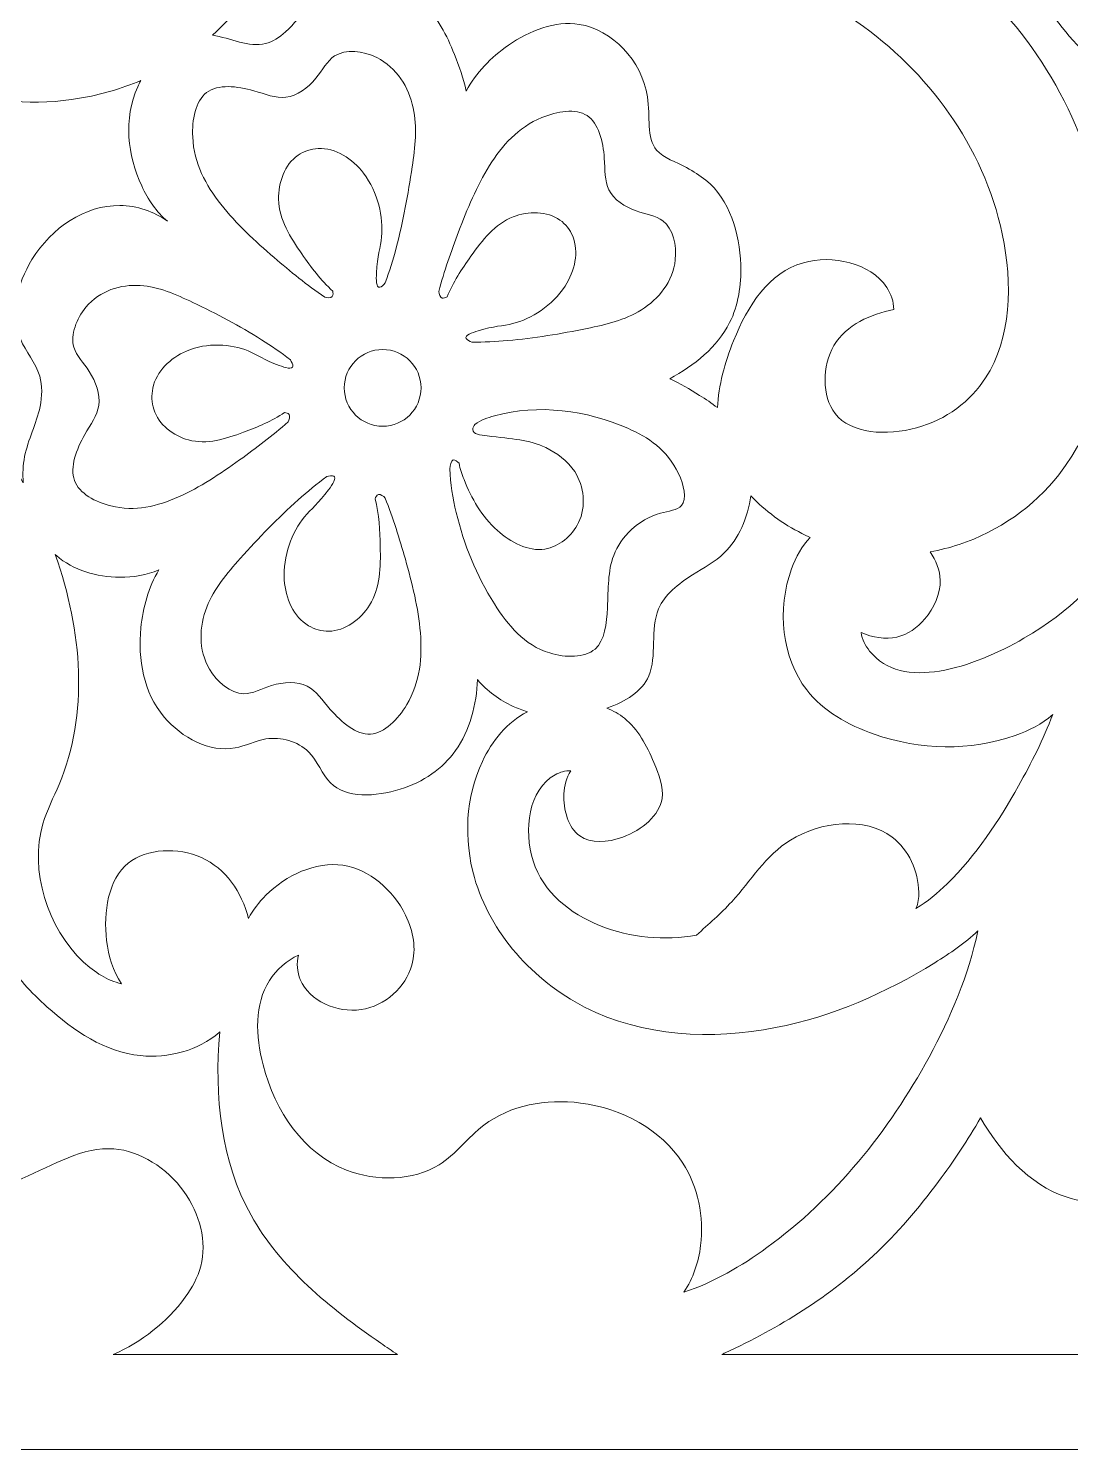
# Model space of a CAD drawing. Header units: centimetres. Extents: x -9.3 to 7.7, y -13.3 to 13.
# Drawn here: x 2.784 to 5.666, y -13.283 to -9.357 of the extents above; entities that cross this region are included whole.
import ezdxf

# ---------------------------------------------------------------- set-up
doc = ezdxf.new("R2010")
doc.units = ezdxf.units.CM
doc.header["$MEASUREMENT"] = 0
doc.layers.add('layer 1', color=7, linetype='Continuous')

msp = doc.modelspace()

# ---------------------------------------------------------------- linework, layer by layer
at = {"layer": 'layer 1', "color": 242, "lineweight": 9}
for points, knots in [([(0.33858, 12.99521), (0.33858, 12.99521), (7.73598, 12.99521), (7.73598, 12.99521), (7.73598, 12.99521), (7.73598, 12.99521), (7.73598, -13.28328), (7.73598, -13.28328), (7.73598, -13.28328), (7.73598, -13.28328), (0.33858, -13.28328), (0.33858, -13.28328), (0.33858, -13.28328), (0.33858, -13.28328), (0.33858, 2.89274), (0.33858, 2.89274), (0.33858, 2.89274), (0.33842, 2.89384), (0.33827, 2.89494), (0.33813, 2.89604), (0.33813, 2.89604), (0.33478, 2.92161), (0.33509, 2.94727), (0.33858, 2.97243), (0.33858, 2.97243), (0.33858, 2.97243), (0.33858, 3.89039), (0.33858, 3.89039), (0.33858, 3.89039), (0.33535, 3.89938), (0.33244, 3.90847), (0.32986, 3.91759), (0.32986, 3.91759), (0.30446, 4.00729), (0.31041, 4.09978), (0.33858, 4.18502), (0.33858, 4.18502), (0.33858, 4.18502), (0.33858, 12.99521), (0.33858, 12.99521)], [0, 0, 0, 0, 0.0909091, 0.0909091, 0.0909091, 0.0909091, 0.1818182, 0.1818182, 0.1818182, 0.1818182, 0.2727273, 0.2727273, 0.2727273, 0.2727273, 0.3636364, 0.3636364, 0.3636364, 0.3636364, 0.4545455, 0.4545455, 0.4545455, 0.4545455, 0.5454545, 0.5454545, 0.5454545, 0.5454545, 0.6363636, 0.6363636, 0.6363636, 0.6363636, 0.7272727, 0.7272727, 0.7272727, 0.7272727, 0.8181818, 0.8181818, 0.8181818, 0.8181818, 1, 1, 1, 1]), ([(6.32494, -9.55374), (6.31935, -9.55744), (6.31365, -9.56096), (6.30781, -9.56427), (6.30781, -9.56427), (6.22098, -9.61353), (6.1054, -9.61828), (6.00193, -9.5942), (6.00193, -9.5942), (5.87639, -9.56498), (5.76869, -9.49334), (5.68275, -9.40136), (5.68275, -9.40136), (5.62622, -9.34085), (5.57911, -9.27155), (5.54976, -9.19522), (5.54976, -9.19522), (5.58125, -9.22108), (5.62087, -9.23801), (5.6628, -9.24176), (5.6628, -9.24176), (5.7329, -9.24806), (5.80947, -9.21756), (5.85232, -9.1653), (5.85232, -9.1653), (5.87852, -9.13334), (5.89211, -9.09323), (5.91216, -9.05558), (5.91216, -9.05558), (5.94914, -8.98616), (6.00809, -8.92509), (6.0784, -8.89599), (6.0784, -8.89599), (6.15459, -8.86447), (6.24412, -8.87049), (6.32776, -8.88269), (6.32776, -8.88269), (6.35288, -8.88636), (6.37747, -8.89059), (6.40091, -8.89931), (6.40091, -8.89931), (6.40222, -8.83849), (6.39188, -8.7775), (6.37486, -8.71867), (6.37486, -8.71867), (6.34154, -8.60351), (6.28259, -8.49667), (6.20575, -8.40394), (6.20575, -8.40394), (6.13018, -8.31273), (6.0373, -8.23517), (5.92861, -8.18786), (5.92861, -8.18786), (5.77304, -8.12015), (5.5851, -8.1144), (5.42598, -8.16907), (5.42598, -8.16907), (5.2881, -8.21644), (5.17187, -8.30917), (5.05019, -8.38985), (5.05019, -8.38985), (4.97911, -8.43698), (4.90617, -8.47999), (4.82941, -8.51668), (4.82941, -8.51668), (4.73985, -8.55949), (4.64508, -8.59368), (4.54756, -8.61063), (4.54756, -8.61063), (4.33965, -8.64675), (4.11921, -8.60447), (3.91811, -8.54016), (3.91811, -8.54016), (3.89944, -8.53604), (3.88077, -8.53191), (3.86209, -8.52778), (3.86209, -8.52778), (3.90225, -8.56284), (3.94741, -8.59201), (3.99399, -8.61822), (3.99399, -8.61822), (4.15637, -8.70956), (4.33603, -8.76481), (4.51558, -8.81495), (4.51558, -8.81495), (4.66397, -8.85638), (4.81228, -8.89432), (4.95514, -8.95295), (4.95514, -8.95295), (5.17509, -9.04322), (5.38215, -9.18255), (5.529, -9.36987), (5.529, -9.36987), (5.69054, -9.57594), (5.77923, -9.84009), (5.77687, -10.10971), (5.77687, -10.10971), (5.77536, -10.28281), (5.73632, -10.45817), (5.63328, -10.5896), (5.63328, -10.5896), (5.56406, -10.6779), (5.46597, -10.74639), (5.35744, -10.78232), (5.35744, -10.78232), (5.33113, -10.79103), (5.30422, -10.79782), (5.27695, -10.80267), (5.27695, -10.80267), (5.29378, -10.82629), (5.30427, -10.85349), (5.30507, -10.88099), (5.30507, -10.88099), (5.30618, -10.91912), (5.28865, -10.95783), (5.2624, -10.98826), (5.2624, -10.98826), (5.24157, -11.01241), (5.21524, -11.03133), (5.18561, -11.03824), (5.18561, -11.03824), (5.15344, -11.04573), (5.11737, -11.03906), (5.08687, -11.02605), (5.08687, -11.02605), (5.08843, -11.04454), (5.09821, -11.06217), (5.10979, -11.07679), (5.10979, -11.07679), (5.19884, -11.18919), (5.39478, -11.12343), (5.53649, -11.04171), (5.53649, -11.04171), (5.66567, -10.96721), (5.74979, -10.87945), (5.819, -10.7724), (5.819, -10.7724), (5.87355, -10.68801), (5.91884, -10.59164), (5.98296, -10.51206), (5.98296, -10.51206), (6.08218, -10.38889), (6.2265, -10.30594), (6.37154, -10.23682), (6.37154, -10.23682), (6.43179, -10.2081), (6.49218, -10.18177), (6.55611, -10.16558), (6.55611, -10.16558), (6.47564, -10.11405), (6.4024, -10.04482), (6.35582, -9.9605), (6.35582, -9.9605), (6.31778, -9.89164), (6.29751, -9.81271), (6.29625, -9.73413), (6.29625, -9.73413), (6.29527, -9.67308), (6.30576, -9.61225), (6.32494, -9.55374)], [0, 0, 0, 0, 0.0243902, 0.0243902, 0.0243902, 0.0243902, 0.0487805, 0.0487805, 0.0487805, 0.0487805, 0.0731707, 0.0731707, 0.0731707, 0.0731707, 0.097561, 0.097561, 0.097561, 0.097561, 0.1219512, 0.1219512, 0.1219512, 0.1219512, 0.1463415, 0.1463415, 0.1463415, 0.1463415, 0.1707317, 0.1707317, 0.1707317, 0.1707317, 0.195122, 0.195122, 0.195122, 0.195122, 0.2195122, 0.2195122, 0.2195122, 0.2195122, 0.2439024, 0.2439024, 0.2439024, 0.2439024, 0.2682927, 0.2682927, 0.2682927, 0.2682927, 0.2926829, 0.2926829, 0.2926829, 0.2926829, 0.3170732, 0.3170732, 0.3170732, 0.3170732, 0.3414634, 0.3414634, 0.3414634, 0.3414634, 0.3658537, 0.3658537, 0.3658537, 0.3658537, 0.3902439, 0.3902439, 0.3902439, 0.3902439, 0.4146341, 0.4146341, 0.4146341, 0.4146341, 0.4390244, 0.4390244, 0.4390244, 0.4390244, 0.4634146, 0.4634146, 0.4634146, 0.4634146, 0.4878049, 0.4878049, 0.4878049, 0.4878049, 0.5121951, 0.5121951, 0.5121951, 0.5121951, 0.5365854, 0.5365854, 0.5365854, 0.5365854, 0.5609756, 0.5609756, 0.5609756, 0.5609756, 0.5853659, 0.5853659, 0.5853659, 0.5853659, 0.6097561, 0.6097561, 0.6097561, 0.6097561, 0.6341463, 0.6341463, 0.6341463, 0.6341463, 0.6585366, 0.6585366, 0.6585366, 0.6585366, 0.6829268, 0.6829268, 0.6829268, 0.6829268, 0.7073171, 0.7073171, 0.7073171, 0.7073171, 0.7317073, 0.7317073, 0.7317073, 0.7317073, 0.7560976, 0.7560976, 0.7560976, 0.7560976, 0.7804878, 0.7804878, 0.7804878, 0.7804878, 0.804878, 0.804878, 0.804878, 0.804878, 0.8292683, 0.8292683, 0.8292683, 0.8292683, 0.8536585, 0.8536585, 0.8536585, 0.8536585, 0.8780488, 0.8780488, 0.8780488, 0.8780488, 0.902439, 0.902439, 0.902439, 0.902439, 0.9268293, 0.9268293, 0.9268293, 0.9268293, 0.9512195, 0.9512195, 0.9512195, 0.9512195, 1, 1, 1, 1]), ([(5.17651, -10.13283), (5.11364, -10.14622), (5.04538, -10.17472), (5.01141, -10.23246), (5.01141, -10.23246), (4.97831, -10.28872), (4.97776, -10.37274), (5.01425, -10.42033), (5.01425, -10.42033), (5.05861, -10.47818), (5.15768, -10.4822), (5.23913, -10.46018), (5.23913, -10.46018), (5.32325, -10.43745), (5.38856, -10.38695), (5.43052, -10.32235), (5.43052, -10.32235), (5.5018, -10.21262), (5.50569, -10.06222), (5.47661, -9.92437), (5.47661, -9.92437), (5.42499, -9.67968), (5.26953, -9.47456), (5.07444, -9.33786), (5.07444, -9.33786), (4.89408, -9.2115), (4.67987, -9.14361), (4.46698, -9.0865), (4.46698, -9.0865), (4.3725, -9.06116), (4.27829, -9.03794), (4.1863, -9.0069), (4.1863, -9.0069), (4.06101, -8.96464), (3.93984, -8.90788), (3.82601, -8.83933), (3.82601, -8.83933), (3.7384, -8.78656), (3.65514, -8.72681), (3.57884, -8.65919), (3.57884, -8.65919), (3.58665, -8.75915), (3.57137, -8.85971), (3.54225, -8.95775), (3.54225, -8.95775), (3.49538, -9.11556), (3.41263, -9.26678), (3.29316, -9.37513), (3.29316, -9.37513), (3.34289, -9.38314), (3.39388, -9.41021), (3.43979, -9.39829), (3.43979, -9.39829), (3.45955, -9.39316), (3.47837, -9.3808), (3.495, -9.36608), (3.495, -9.36608), (3.54285, -9.32374), (3.57263, -9.26185), (3.62384, -9.23494), (3.62384, -9.23494), (3.69449, -9.19782), (3.8059, -9.22725), (3.87232, -9.28555), (3.87232, -9.28555), (3.91647, -9.3243), (3.94074, -9.3758), (3.96205, -9.4282), (3.96205, -9.4282), (3.97548, -9.46123), (3.98774, -9.49463), (3.99426, -9.52943), (3.99426, -9.52943), (4.0225, -9.47932), (4.06249, -9.43683), (4.1116, -9.40289), (4.1116, -9.40289), (4.1696, -9.3628), (4.2403, -9.33465), (4.30716, -9.34538), (4.30716, -9.34538), (4.39737, -9.35984), (4.48059, -9.4451), (4.49581, -9.54553), (4.49581, -9.54553), (4.50408, -9.60009), (4.49229, -9.65912), (4.52112, -9.69278), (4.52112, -9.69278), (4.53963, -9.71438), (4.57486, -9.72553), (4.60395, -9.7411), (4.60395, -9.7411), (4.62321, -9.7514), (4.63978, -9.76365), (4.6573, -9.77552), (4.6573, -9.77552), (4.72271, -9.82933), (4.75043, -9.92162), (4.75344, -10.01001), (4.75344, -10.01001), (4.75537, -10.06664), (4.74716, -10.12167), (4.72295, -10.16947), (4.72295, -10.16947), (4.68913, -10.23627), (4.62406, -10.28895), (4.55733, -10.32455), (4.55733, -10.32455), (4.58629, -10.33694), (4.61306, -10.35326), (4.63992, -10.37044), (4.63992, -10.37044), (4.65669, -10.38116), (4.6735, -10.39222), (4.6893, -10.40432), (4.6893, -10.40432), (4.69232, -10.34344), (4.70934, -10.28036), (4.73395, -10.21929), (4.73395, -10.21929), (4.77293, -10.12259), (4.83093, -10.03096), (4.92666, -10.00391), (4.92666, -10.00391), (5.00627, -9.98142), (5.11196, -10.00358), (5.15717, -10.07192), (5.15717, -10.07192), (5.16918, -10.0901), (5.17693, -10.11153), (5.17651, -10.13283)], [0, 0, 0, 0, 0.0294118, 0.0294118, 0.0294118, 0.0294118, 0.0588235, 0.0588235, 0.0588235, 0.0588235, 0.0882353, 0.0882353, 0.0882353, 0.0882353, 0.1176471, 0.1176471, 0.1176471, 0.1176471, 0.1470588, 0.1470588, 0.1470588, 0.1470588, 0.1764706, 0.1764706, 0.1764706, 0.1764706, 0.2058824, 0.2058824, 0.2058824, 0.2058824, 0.2352941, 0.2352941, 0.2352941, 0.2352941, 0.2647059, 0.2647059, 0.2647059, 0.2647059, 0.2941176, 0.2941176, 0.2941176, 0.2941176, 0.3235294, 0.3235294, 0.3235294, 0.3235294, 0.3529412, 0.3529412, 0.3529412, 0.3529412, 0.3823529, 0.3823529, 0.3823529, 0.3823529, 0.4117647, 0.4117647, 0.4117647, 0.4117647, 0.4411765, 0.4411765, 0.4411765, 0.4411765, 0.4705882, 0.4705882, 0.4705882, 0.4705882, 0.5, 0.5, 0.5, 0.5, 0.5294118, 0.5294118, 0.5294118, 0.5294118, 0.5588235, 0.5588235, 0.5588235, 0.5588235, 0.5882353, 0.5882353, 0.5882353, 0.5882353, 0.6176471, 0.6176471, 0.6176471, 0.6176471, 0.6470588, 0.6470588, 0.6470588, 0.6470588, 0.6764706, 0.6764706, 0.6764706, 0.6764706, 0.7058824, 0.7058824, 0.7058824, 0.7058824, 0.7352941, 0.7352941, 0.7352941, 0.7352941, 0.7647059, 0.7647059, 0.7647059, 0.7647059, 0.7941176, 0.7941176, 0.7941176, 0.7941176, 0.8235294, 0.8235294, 0.8235294, 0.8235294, 0.8529412, 0.8529412, 0.8529412, 0.8529412, 0.8823529, 0.8823529, 0.8823529, 0.8823529, 0.9117647, 0.9117647, 0.9117647, 0.9117647, 0.9411765, 0.9411765, 0.9411765, 0.9411765, 1, 1, 1, 1]), ([(2.76994, -10.61251), (2.7602, -10.59463), (2.7501, -10.57702), (2.73967, -10.55972), (2.73967, -10.55972), (2.63188, -10.38089), (2.4893, -10.23476), (2.31522, -10.14166), (2.31522, -10.14166), (2.08279, -10.01735), (1.79417, -9.98758), (1.53024, -10.01299), (1.53024, -10.01299), (1.55937, -9.98256), (1.58742, -9.95096), (1.61478, -9.91906), (1.61478, -9.91906), (1.68669, -9.83524), (1.75385, -9.74928), (1.82144, -9.65917), (1.82144, -9.65917), (1.86742, -9.59788), (1.9136, -9.53467), (1.98114, -9.49948), (1.98114, -9.49948), (2.04492, -9.46625), (2.12776, -9.45802), (2.19405, -9.48695), (2.19405, -9.48695), (2.23746, -9.5059), (2.27379, -9.54077), (2.29739, -9.58089), (2.29739, -9.58089), (2.27188, -9.57497), (2.24453, -9.57815), (2.21911, -9.58715), (2.21911, -9.58715), (2.14611, -9.61301), (2.08905, -9.68694), (2.08134, -9.76563), (2.08134, -9.76563), (2.07508, -9.82935), (2.10119, -9.89619), (2.15022, -9.93471), (2.15022, -9.93471), (2.2093, -9.98114), (2.30166, -9.98646), (2.36941, -9.95351), (2.36941, -9.95351), (2.4511, -9.91377), (2.49698, -9.81837), (2.50405, -9.72493), (2.50405, -9.72493), (2.51257, -9.61207), (2.46447, -9.50206), (2.38506, -9.42746), (2.38506, -9.42746), (2.31838, -9.36483), (2.22963, -9.32715), (2.14083, -9.31474), (2.14083, -9.31474), (2.1553, -9.29679), (2.16636, -9.27639), (2.17696, -9.25576), (2.17696, -9.25576), (2.21364, -9.18443), (2.24486, -9.11048), (2.27102, -9.03472), (2.27102, -9.03472), (2.27792, -9.09842), (2.29761, -9.16033), (2.32484, -9.22053), (2.32484, -9.22053), (2.37897, -9.3402), (2.4629, -9.45308), (2.57524, -9.51073), (2.57524, -9.51073), (2.67859, -9.56375), (2.80599, -9.57004), (2.9257, -9.54964), (2.9257, -9.54964), (2.98431, -9.53965), (3.04107, -9.52326), (3.09468, -9.50075), (3.09468, -9.50075), (3.09171, -9.50637), (3.08893, -9.51206), (3.08637, -9.51778), (3.08637, -9.51778), (3.04628, -9.60748), (3.05811, -9.70698), (3.09764, -9.7919), (3.09764, -9.7919), (3.11506, -9.82932), (3.13786, -9.86392), (3.16898, -9.88953), (3.16898, -9.88953), (3.13168, -9.86208), (3.084, -9.84637), (3.03713, -9.84578), (3.03713, -9.84578), (2.9409, -9.84457), (2.8481, -9.90716), (2.79408, -9.99502), (2.79408, -9.99502), (2.75204, -10.06339), (2.73348, -10.14706), (2.7621, -10.21463), (2.7621, -10.21463), (2.77697, -10.24975), (2.80461, -10.28053), (2.8154, -10.31696), (2.8154, -10.31696), (2.82328, -10.34359), (2.82217, -10.37324), (2.81642, -10.40129), (2.81642, -10.40129), (2.80656, -10.44939), (2.78305, -10.49277), (2.77376, -10.53947), (2.77376, -10.53947), (2.76903, -10.56321), (2.76799, -10.5878), (2.76994, -10.61251)], [0, 0, 0, 0, 0.03125, 0.03125, 0.03125, 0.03125, 0.0625, 0.0625, 0.0625, 0.0625, 0.09375, 0.09375, 0.09375, 0.09375, 0.125, 0.125, 0.125, 0.125, 0.15625, 0.15625, 0.15625, 0.15625, 0.1875, 0.1875, 0.1875, 0.1875, 0.21875, 0.21875, 0.21875, 0.21875, 0.25, 0.25, 0.25, 0.25, 0.28125, 0.28125, 0.28125, 0.28125, 0.3125, 0.3125, 0.3125, 0.3125, 0.34375, 0.34375, 0.34375, 0.34375, 0.375, 0.375, 0.375, 0.375, 0.40625, 0.40625, 0.40625, 0.40625, 0.4375, 0.4375, 0.4375, 0.4375, 0.46875, 0.46875, 0.46875, 0.46875, 0.5, 0.5, 0.5, 0.5, 0.53125, 0.53125, 0.53125, 0.53125, 0.5625, 0.5625, 0.5625, 0.5625, 0.59375, 0.59375, 0.59375, 0.59375, 0.625, 0.625, 0.625, 0.625, 0.65625, 0.65625, 0.65625, 0.65625, 0.6875, 0.6875, 0.6875, 0.6875, 0.71875, 0.71875, 0.71875, 0.71875, 0.75, 0.75, 0.75, 0.75, 0.78125, 0.78125, 0.78125, 0.78125, 0.8125, 0.8125, 0.8125, 0.8125, 0.84375, 0.84375, 0.84375, 0.84375, 0.875, 0.875, 0.875, 0.875, 0.90625, 0.90625, 0.90625, 0.90625, 0.9375, 0.9375, 0.9375, 0.9375, 1, 1, 1, 1]), ([(3.6033, -10.09946), (3.55463, -10.06558), (3.50864, -10.02819), (3.46349, -9.98944), (3.46349, -9.98944), (3.41071, -9.94415), (3.35906, -9.89699), (3.31632, -9.84251), (3.31632, -9.84251), (3.27488, -9.78968), (3.24182, -9.72997), (3.23833, -9.65653), (3.23833, -9.65653), (3.23611, -9.60963), (3.24594, -9.55714), (3.27687, -9.53366), (3.27687, -9.53366), (3.3082, -9.50988), (3.36118, -9.51585), (3.40719, -9.52878), (3.40719, -9.52878), (3.43919, -9.53778), (3.46783, -9.55013), (3.4961, -9.54681), (3.4961, -9.54681), (3.52668, -9.54323), (3.55684, -9.52129), (3.57892, -9.49419), (3.57892, -9.49419), (3.59707, -9.47193), (3.60977, -9.44617), (3.6309, -9.43258), (3.6309, -9.43258), (3.66138, -9.41298), (3.7094, -9.41866), (3.74706, -9.43708), (3.74706, -9.43708), (3.80275, -9.46433), (3.83582, -9.51944), (3.8482, -9.57604), (3.8482, -9.57604), (3.85993, -9.62964), (3.8531, -9.68459), (3.84514, -9.73878), (3.84514, -9.73878), (3.83398, -9.81473), (3.82059, -9.88918), (3.80109, -9.96263), (3.80109, -9.96263), (3.79238, -9.99545), (3.78245, -10.02807), (3.77047, -10.05988), (3.77047, -10.05988), (3.76662, -10.06496), (3.75997, -10.07093), (3.75541, -10.07163), (3.75541, -10.07163), (3.74569, -10.07313), (3.74548, -10.05071), (3.74639, -10.03196), (3.74639, -10.03196), (3.74862, -9.98563), (3.75773, -9.96166), (3.76064, -9.93245), (3.76064, -9.93245), (3.76591, -9.87943), (3.75079, -9.8091), (3.71092, -9.75689), (3.71092, -9.75689), (3.67965, -9.71595), (3.63317, -9.68615), (3.58531, -9.68837), (3.58531, -9.68837), (3.56569, -9.68928), (3.54585, -9.69557), (3.52964, -9.70676), (3.52964, -9.70676), (3.49279, -9.73219), (3.4747, -9.78295), (3.47597, -9.8287), (3.47597, -9.8287), (3.47751, -9.88508), (3.50845, -9.93387), (3.5403, -9.97977), (3.5403, -9.97977), (3.56619, -10.01707), (3.59268, -10.05248), (3.62559, -10.08241), (3.62559, -10.08241), (3.62674, -10.08714), (3.6269, -10.09348), (3.62413, -10.09695), (3.62413, -10.09695), (3.62015, -10.10192), (3.61013, -10.10097), (3.6033, -10.09946)], [0, 0, 0, 0, 0.04, 0.04, 0.04, 0.04, 0.08, 0.08, 0.08, 0.08, 0.12, 0.12, 0.12, 0.12, 0.16, 0.16, 0.16, 0.16, 0.2, 0.2, 0.2, 0.2, 0.24, 0.24, 0.24, 0.24, 0.28, 0.28, 0.28, 0.28, 0.32, 0.32, 0.32, 0.32, 0.36, 0.36, 0.36, 0.36, 0.4, 0.4, 0.4, 0.4, 0.44, 0.44, 0.44, 0.44, 0.48, 0.48, 0.48, 0.48, 0.52, 0.52, 0.52, 0.52, 0.56, 0.56, 0.56, 0.56, 0.6, 0.6, 0.6, 0.6, 0.64, 0.64, 0.64, 0.64, 0.68, 0.68, 0.68, 0.68, 0.72, 0.72, 0.72, 0.72, 0.76, 0.76, 0.76, 0.76, 0.8, 0.8, 0.8, 0.8, 0.84, 0.84, 0.84, 0.84, 0.88, 0.88, 0.88, 0.88, 0.92, 0.92, 0.92, 0.92, 1, 1, 1, 1]), ([(3.91871, -10.08319), (3.93366, -10.02744), (3.95269, -9.97299), (3.97325, -9.91885), (3.97325, -9.91885), (3.99728, -9.85557), (4.02339, -9.79271), (4.05914, -9.73559), (4.05914, -9.73559), (4.09381, -9.6802), (4.13756, -9.63022), (4.20365, -9.60277), (4.20365, -9.60277), (4.24584, -9.58524), (4.29714, -9.5769), (4.32886, -9.59746), (4.32886, -9.59746), (4.36097, -9.61829), (4.373, -9.66876), (4.37637, -9.71514), (4.37637, -9.71514), (4.3787, -9.74742), (4.37685, -9.77771), (4.38922, -9.8025), (4.38922, -9.8025), (4.40261, -9.82931), (4.43265, -9.84967), (4.46476, -9.86094), (4.46476, -9.86094), (4.49113, -9.87019), (4.5189, -9.87331), (4.53833, -9.88817), (4.53833, -9.88817), (4.56634, -9.90959), (4.577, -9.95543), (4.57257, -9.996), (4.57257, -9.996), (4.56603, -10.05597), (4.5265, -10.10445), (4.47878, -10.13448), (4.47878, -10.13448), (4.43358, -10.16293), (4.38102, -10.17482), (4.32878, -10.18543), (4.32878, -10.18543), (4.25557, -10.20031), (4.18299, -10.21264), (4.10931, -10.21906), (4.10931, -10.21906), (4.07639, -10.22192), (4.04324, -10.22361), (4.01017, -10.22315), (4.01017, -10.22315), (4.00425, -10.2213), (3.99658, -10.21718), (3.99444, -10.21324), (3.99444, -10.21324), (3.98986, -10.20484), (4.01031, -10.19724), (4.02777, -10.19187), (4.02777, -10.19187), (4.07093, -10.17862), (4.09587, -10.17904), (4.12358, -10.17205), (4.12358, -10.17205), (4.17387, -10.15937), (4.23325, -10.12229), (4.26787, -10.06854), (4.26787, -10.06854), (4.29502, -10.0264), (4.30695, -9.97401), (4.28911, -9.93092), (4.28911, -9.93092), (4.28179, -9.91327), (4.26948, -9.89718), (4.25388, -9.88603), (4.25388, -9.88603), (4.21843, -9.86071), (4.16599, -9.86091), (4.12452, -9.87718), (4.12452, -9.87718), (4.07342, -9.89721), (4.03898, -9.94165), (4.00748, -9.98597), (4.00748, -9.98597), (3.98188, -10.022), (3.95822, -10.05794), (3.9417, -10.09796), (3.9417, -10.09796), (3.93774, -10.10057), (3.93198, -10.10281), (3.9279, -10.10142), (3.9279, -10.10142), (3.92203, -10.09942), (3.91959, -10.08993), (3.91871, -10.08319)], [0, 0, 0, 0, 0.04, 0.04, 0.04, 0.04, 0.08, 0.08, 0.08, 0.08, 0.12, 0.12, 0.12, 0.12, 0.16, 0.16, 0.16, 0.16, 0.2, 0.2, 0.2, 0.2, 0.24, 0.24, 0.24, 0.24, 0.28, 0.28, 0.28, 0.28, 0.32, 0.32, 0.32, 0.32, 0.36, 0.36, 0.36, 0.36, 0.4, 0.4, 0.4, 0.4, 0.44, 0.44, 0.44, 0.44, 0.48, 0.48, 0.48, 0.48, 0.52, 0.52, 0.52, 0.52, 0.56, 0.56, 0.56, 0.56, 0.6, 0.6, 0.6, 0.6, 0.64, 0.64, 0.64, 0.64, 0.68, 0.68, 0.68, 0.68, 0.72, 0.72, 0.72, 0.72, 0.76, 0.76, 0.76, 0.76, 0.8, 0.8, 0.8, 0.8, 0.84, 0.84, 0.84, 0.84, 0.88, 0.88, 0.88, 0.88, 0.92, 0.92, 0.92, 0.92, 1, 1, 1, 1]), ([(3.50192, -10.44398), (3.45925, -10.4817), (3.41409, -10.5159), (3.36793, -10.54893), (3.36793, -10.54893), (3.31397, -10.58754), (3.25862, -10.62455), (3.19894, -10.65101), (3.19894, -10.65101), (3.14107, -10.67667), (3.07912, -10.69239), (3.01227, -10.67593), (3.01227, -10.67593), (2.96959, -10.66543), (2.92492, -10.64181), (2.91161, -10.60568), (2.91161, -10.60568), (2.89814, -10.5691), (2.91683, -10.5197), (2.94002, -10.47889), (2.94002, -10.47889), (2.95615, -10.45049), (2.97446, -10.42625), (2.97859, -10.39813), (2.97859, -10.39813), (2.98306, -10.36772), (2.97094, -10.33276), (2.95216, -10.30418), (2.95216, -10.30418), (2.93673, -10.28071), (2.91679, -10.26153), (2.9099, -10.23752), (2.9099, -10.23752), (2.89996, -10.20288), (2.91715, -10.15817), (2.94317, -10.12687), (2.94317, -10.12687), (2.98165, -10.0806), (3.03947, -10.06362), (3.09342, -10.06697), (3.09342, -10.06697), (3.14452, -10.07013), (3.19215, -10.09152), (3.23881, -10.11381), (3.23881, -10.11381), (3.30422, -10.14504), (3.36772, -10.17802), (3.42879, -10.21661), (3.42879, -10.21661), (3.45608, -10.23385), (3.48288, -10.25221), (3.50843, -10.27232), (3.50843, -10.27232), (3.51201, -10.2774), (3.51571, -10.28542), (3.51519, -10.29), (3.51519, -10.29), (3.5141, -10.29975), (3.49391, -10.29391), (3.47729, -10.28798), (3.47729, -10.28798), (3.43624, -10.27333), (3.41701, -10.2581), (3.3915, -10.24742), (3.3915, -10.24742), (3.34521, -10.22804), (3.27824, -10.22363), (3.22131, -10.24794), (3.22131, -10.24794), (3.17668, -10.26701), (3.13822, -10.30373), (3.12817, -10.35041), (3.12817, -10.35041), (3.12405, -10.36955), (3.12471, -10.39035), (3.13068, -10.40898), (3.13068, -10.40898), (3.14425, -10.45132), (3.18529, -10.48243), (3.2267, -10.49356), (3.2267, -10.49356), (3.27773, -10.50728), (3.32933, -10.49065), (3.37857, -10.47236), (3.37857, -10.47236), (3.41859, -10.45749), (3.45705, -10.44153), (3.49221, -10.41791), (3.49221, -10.41791), (3.49675, -10.41809), (3.50248, -10.41964), (3.5049, -10.42324), (3.5049, -10.42324), (3.50837, -10.42842), (3.505, -10.43781), (3.50192, -10.44398)], [0, 0, 0, 0, 0.04, 0.04, 0.04, 0.04, 0.08, 0.08, 0.08, 0.08, 0.12, 0.12, 0.12, 0.12, 0.16, 0.16, 0.16, 0.16, 0.2, 0.2, 0.2, 0.2, 0.24, 0.24, 0.24, 0.24, 0.28, 0.28, 0.28, 0.28, 0.32, 0.32, 0.32, 0.32, 0.36, 0.36, 0.36, 0.36, 0.4, 0.4, 0.4, 0.4, 0.44, 0.44, 0.44, 0.44, 0.48, 0.48, 0.48, 0.48, 0.52, 0.52, 0.52, 0.52, 0.56, 0.56, 0.56, 0.56, 0.6, 0.6, 0.6, 0.6, 0.64, 0.64, 0.64, 0.64, 0.68, 0.68, 0.68, 0.68, 0.72, 0.72, 0.72, 0.72, 0.76, 0.76, 0.76, 0.76, 0.8, 0.8, 0.8, 0.8, 0.84, 0.84, 0.84, 0.84, 0.88, 0.88, 0.88, 0.88, 0.92, 0.92, 0.92, 0.92, 1, 1, 1, 1]), ([(3.01849, -13.0205), (3.09662, -12.98584), (3.16766, -12.93217), (3.21768, -12.86247), (3.21768, -12.86247), (3.2366, -12.83612), (3.25251, -12.80747), (3.26058, -12.77681), (3.26058, -12.77681), (3.27843, -12.70903), (3.25797, -12.63143), (3.21392, -12.57019), (3.21392, -12.57019), (3.16686, -12.50475), (3.09286, -12.45798), (3.02063, -12.45243), (3.02063, -12.45243), (2.93565, -12.44591), (2.85311, -12.49644), (2.76735, -12.53464), (2.76735, -12.53464), (2.61506, -12.60247), (2.4526, -12.63141), (2.29901, -12.59963), (2.29901, -12.59963), (2.13818, -12.56634), (1.98708, -12.46648), (1.87324, -12.34701), (1.87324, -12.34701), (1.92812, -12.33092), (1.97779, -12.29638), (2.01757, -12.25427), (2.01757, -12.25427), (2.13052, -12.13469), (2.16375, -11.95407), (2.15061, -11.78569), (2.15061, -11.78569), (2.13609, -11.59955), (2.06488, -11.42838), (1.95593, -11.28362), (1.95593, -11.28362), (1.87961, -11.18221), (1.78476, -11.09377), (1.67586, -11.03088), (1.67586, -11.03088), (1.69009, -11.00815), (1.69884, -10.98156), (1.7015, -10.95464), (1.7015, -10.95464), (1.70622, -10.90689), (1.69184, -10.85809), (1.6712, -10.81526), (1.6712, -10.81526), (1.71861, -10.81894), (1.76973, -10.80764), (1.80929, -10.77946), (1.80929, -10.77946), (1.84039, -10.75825), (1.86559, -10.7267), (1.87919, -10.69075), (1.87919, -10.69075), (1.90536, -10.62154), (1.88852, -10.53604), (1.84693, -10.47569), (1.84693, -10.47569), (1.78484, -10.38562), (1.66763, -10.35158), (1.5566, -10.33052), (1.5566, -10.33052), (1.46636, -10.31342), (1.38023, -10.30489), (1.29315, -10.31708), (1.29315, -10.31708), (1.31189, -10.29782), (1.33416, -10.28187), (1.35766, -10.2687), (1.35766, -10.2687), (1.40336, -10.24308), (1.45375, -10.22795), (1.50672, -10.22006), (1.50672, -10.22006), (1.66726, -10.19615), (1.85153, -10.23885), (1.96603, -10.34202), (1.96603, -10.34202), (2.03609, -10.40516), (2.08002, -10.49095), (2.12432, -10.58595), (2.12432, -10.58595), (2.16487, -10.67291), (2.20572, -10.76759), (2.18129, -10.84594), (2.18129, -10.84594), (2.16443, -10.90004), (2.11641, -10.94636), (2.07181, -10.99361), (2.07181, -10.99361), (2.02847, -11.03953), (1.98834, -11.08633), (1.97506, -11.14382), (1.97506, -11.14382), (1.96355, -11.19365), (1.97222, -11.25151), (2.00052, -11.29659), (2.00052, -11.29659), (2.0434, -11.36486), (2.13135, -11.40383), (2.21185, -11.39843), (2.21185, -11.39843), (2.28298, -11.39366), (2.34828, -11.35425), (2.39516, -11.30168), (2.39516, -11.30168), (2.45506, -11.23452), (2.48489, -11.14588), (2.49701, -11.05726), (2.49701, -11.05726), (2.51489, -10.92648), (2.49419, -10.79576), (2.46645, -10.66771), (2.46645, -10.66771), (2.45067, -10.59482), (2.4326, -10.52279), (2.40535, -10.45384), (2.40535, -10.45384), (2.44966, -10.47799), (2.48709, -10.5146), (2.51738, -10.55568), (2.51738, -10.55568), (2.59497, -10.66095), (2.62562, -10.7956), (2.62567, -10.92819), (2.62567, -10.92819), (2.62572, -11.05932), (2.59584, -11.18845), (2.54324, -11.3029), (2.54324, -11.3029), (2.49658, -11.40441), (2.43205, -11.49438), (2.38211, -11.60267), (2.38211, -11.60267), (2.35084, -11.67049), (2.32529, -11.74551), (2.34464, -11.8125), (2.34464, -11.8125), (2.36462, -11.88167), (2.43244, -11.9423), (2.50577, -11.96239), (2.50577, -11.96239), (2.57905, -11.98246), (2.65782, -11.96203), (2.7231, -11.92866), (2.7231, -11.92866), (2.75225, -11.97832), (2.79172, -12.02046), (2.83551, -12.05981), (2.83551, -12.05981), (2.90945, -12.12624), (2.99573, -12.1847), (3.09406, -12.19471), (3.09406, -12.19471), (3.17042, -12.20248), (3.25405, -12.18104), (3.3114, -12.13101), (3.3114, -12.13101), (3.3121, -12.13039), (3.3128, -12.12976), (3.3135, -12.12913), (3.3135, -12.12913), (3.29683, -12.30787), (3.31786, -12.48851), (3.3997, -12.63596), (3.3997, -12.63596), (3.47975, -12.78021), (3.61799, -12.8927), (3.75838, -12.98944), (3.75838, -12.98944), (3.77372, -13.00002), (3.78908, -13.01039), (3.80454, -13.0205), (3.80454, -13.0205), (3.80454, -13.0205), (3.01849, -13.0205), (3.01849, -13.0205)], [0, 0, 0, 0, 0.0212766, 0.0212766, 0.0212766, 0.0212766, 0.0425532, 0.0425532, 0.0425532, 0.0425532, 0.0638298, 0.0638298, 0.0638298, 0.0638298, 0.0851064, 0.0851064, 0.0851064, 0.0851064, 0.106383, 0.106383, 0.106383, 0.106383, 0.1276596, 0.1276596, 0.1276596, 0.1276596, 0.1489362, 0.1489362, 0.1489362, 0.1489362, 0.1702128, 0.1702128, 0.1702128, 0.1702128, 0.1914894, 0.1914894, 0.1914894, 0.1914894, 0.212766, 0.212766, 0.212766, 0.212766, 0.2340426, 0.2340426, 0.2340426, 0.2340426, 0.2553191, 0.2553191, 0.2553191, 0.2553191, 0.2765957, 0.2765957, 0.2765957, 0.2765957, 0.2978723, 0.2978723, 0.2978723, 0.2978723, 0.3191489, 0.3191489, 0.3191489, 0.3191489, 0.3404255, 0.3404255, 0.3404255, 0.3404255, 0.3617021, 0.3617021, 0.3617021, 0.3617021, 0.3829787, 0.3829787, 0.3829787, 0.3829787, 0.4042553, 0.4042553, 0.4042553, 0.4042553, 0.4255319, 0.4255319, 0.4255319, 0.4255319, 0.4468085, 0.4468085, 0.4468085, 0.4468085, 0.4680851, 0.4680851, 0.4680851, 0.4680851, 0.4893617, 0.4893617, 0.4893617, 0.4893617, 0.5106383, 0.5106383, 0.5106383, 0.5106383, 0.5319149, 0.5319149, 0.5319149, 0.5319149, 0.5531915, 0.5531915, 0.5531915, 0.5531915, 0.5744681, 0.5744681, 0.5744681, 0.5744681, 0.5957447, 0.5957447, 0.5957447, 0.5957447, 0.6170213, 0.6170213, 0.6170213, 0.6170213, 0.6382979, 0.6382979, 0.6382979, 0.6382979, 0.6595745, 0.6595745, 0.6595745, 0.6595745, 0.6808511, 0.6808511, 0.6808511, 0.6808511, 0.7021277, 0.7021277, 0.7021277, 0.7021277, 0.7234043, 0.7234043, 0.7234043, 0.7234043, 0.7446809, 0.7446809, 0.7446809, 0.7446809, 0.7659574, 0.7659574, 0.7659574, 0.7659574, 0.787234, 0.787234, 0.787234, 0.787234, 0.8085106, 0.8085106, 0.8085106, 0.8085106, 0.8297872, 0.8297872, 0.8297872, 0.8297872, 0.8510638, 0.8510638, 0.8510638, 0.8510638, 0.8723404, 0.8723404, 0.8723404, 0.8723404, 0.893617, 0.893617, 0.893617, 0.893617, 0.9148936, 0.9148936, 0.9148936, 0.9148936, 0.9361702, 0.9361702, 0.9361702, 0.9361702, 0.9574468, 0.9574468, 0.9574468, 0.9574468, 1, 1, 1, 1]), ([(3.86975, -10.34974), (3.86975, -10.40835), (3.82221, -10.45588), (3.76361, -10.45588), (3.76361, -10.45588), (3.70501, -10.45588), (3.65747, -10.40835), (3.65747, -10.34974), (3.65747, -10.34974), (3.65747, -10.29114), (3.70501, -10.2436), (3.76361, -10.2436), (3.76361, -10.2436), (3.82221, -10.2436), (3.86975, -10.29114), (3.86975, -10.34974)], [0, 0, 0, 0, 0.2, 0.2, 0.2, 0.2, 0.4, 0.4, 0.4, 0.4, 0.6, 0.6, 0.6, 0.6, 1, 1, 1, 1]), ([(3.94971, -10.57348), (3.95017, -10.5647), (3.95211, -10.55007), (3.95882, -10.54873), (3.95882, -10.54873), (3.96361, -10.54778), (3.97083, -10.55359), (3.97506, -10.55821), (3.97506, -10.55821), (3.9775, -10.57357), (3.9828, -10.58835), (3.9886, -10.60288), (3.9886, -10.60288), (4.00948, -10.65524), (4.03674, -10.70444), (4.08065, -10.74366), (4.08065, -10.74366), (4.11746, -10.77654), (4.16598, -10.8024), (4.21195, -10.7951), (4.21195, -10.7951), (4.25061, -10.78895), (4.28746, -10.75934), (4.30535, -10.722), (4.30535, -10.722), (4.32664, -10.67754), (4.32105, -10.62211), (4.29452, -10.58122), (4.29452, -10.58122), (4.27501, -10.55115), (4.24418, -10.52893), (4.21465, -10.51489), (4.21465, -10.51489), (4.16755, -10.49249), (4.12377, -10.49091), (4.05222, -10.4824), (4.05222, -10.4824), (4.03364, -10.4802), (4.01319, -10.47752), (4.01297, -10.46481), (4.01297, -10.46481), (4.01289, -10.46028), (4.01537, -10.45448), (4.0187, -10.4506), (4.0187, -10.4506), (4.03445, -10.43889), (4.05334, -10.43223), (4.07259, -10.42689), (4.07259, -10.42689), (4.1936, -10.39328), (4.32833, -10.4116), (4.44121, -10.46138), (4.44121, -10.46138), (4.49847, -10.48663), (4.5501, -10.51998), (4.58133, -10.58641), (4.58133, -10.58641), (4.5961, -10.61783), (4.60631, -10.65664), (4.58996, -10.67479), (4.58996, -10.67479), (4.57853, -10.68748), (4.55412, -10.69008), (4.53175, -10.69635), (4.53175, -10.69635), (4.46905, -10.71394), (4.42237, -10.76047), (4.40241, -10.81276), (4.40241, -10.81276), (4.38573, -10.85646), (4.38773, -10.90419), (4.38516, -10.95719), (4.38516, -10.95719), (4.38306, -11.00067), (4.37789, -11.04771), (4.35068, -11.07144), (4.35068, -11.07144), (4.32205, -11.0964), (4.26905, -11.0956), (4.22565, -11.08222), (4.22565, -11.08222), (4.15487, -11.06041), (4.1096, -11.00517), (4.07259, -10.94642), (4.07259, -10.94642), (4.02313, -10.86789), (3.98841, -10.78307), (3.96696, -10.69419), (3.96696, -10.69419), (3.95739, -10.65456), (3.95047, -10.61412), (3.94971, -10.57348)], [0, 0, 0, 0, 0.0416667, 0.0416667, 0.0416667, 0.0416667, 0.0833333, 0.0833333, 0.0833333, 0.0833333, 0.125, 0.125, 0.125, 0.125, 0.1666667, 0.1666667, 0.1666667, 0.1666667, 0.2083333, 0.2083333, 0.2083333, 0.2083333, 0.25, 0.25, 0.25, 0.25, 0.2916667, 0.2916667, 0.2916667, 0.2916667, 0.3333333, 0.3333333, 0.3333333, 0.3333333, 0.375, 0.375, 0.375, 0.375, 0.4166667, 0.4166667, 0.4166667, 0.4166667, 0.4583333, 0.4583333, 0.4583333, 0.4583333, 0.5, 0.5, 0.5, 0.5, 0.5416667, 0.5416667, 0.5416667, 0.5416667, 0.5833333, 0.5833333, 0.5833333, 0.5833333, 0.625, 0.625, 0.625, 0.625, 0.6666667, 0.6666667, 0.6666667, 0.6666667, 0.7083333, 0.7083333, 0.7083333, 0.7083333, 0.75, 0.75, 0.75, 0.75, 0.7916667, 0.7916667, 0.7916667, 0.7916667, 0.8333333, 0.8333333, 0.8333333, 0.8333333, 0.875, 0.875, 0.875, 0.875, 0.9166667, 0.9166667, 0.9166667, 0.9166667, 1, 1, 1, 1]), ([(3.77058, -10.65417), (3.79243, -10.7093), (3.8101, -10.76587), (3.82634, -10.82312), (3.82634, -10.82312), (3.84531, -10.89004), (3.86232, -10.95788), (3.86785, -11.02689), (3.86785, -11.02689), (3.87321, -11.09382), (3.86778, -11.16186), (3.83011, -11.22501), (3.83011, -11.22501), (3.80606, -11.26533), (3.76887, -11.30365), (3.73011, -11.30614), (3.73011, -11.30614), (3.69086, -11.30865), (3.65, -11.27441), (3.61879, -11.23822), (3.61879, -11.23822), (3.59708, -11.21304), (3.58004, -11.18691), (3.55464, -11.17406), (3.55464, -11.17406), (3.52717, -11.16016), (3.48991, -11.16179), (3.45653, -11.17218), (3.45653, -11.17218), (3.4291, -11.18071), (3.4043, -11.19516), (3.37917, -11.19482), (3.37917, -11.19482), (3.34293, -11.19432), (3.30605, -11.16306), (3.28483, -11.12689), (3.28483, -11.12689), (3.25346, -11.07342), (3.25633, -11.00922), (3.27728, -10.9552), (3.27728, -10.9552), (3.29712, -10.90403), (3.33316, -10.862), (3.36974, -10.82123), (3.36974, -10.82123), (3.42099, -10.76409), (3.47329, -10.70942), (3.53011, -10.65897), (3.53011, -10.65897), (3.55551, -10.63642), (3.58181, -10.61472), (3.60935, -10.59482), (3.60935, -10.59482), (3.61537, -10.59272), (3.62422, -10.59142), (3.62841, -10.59335), (3.62841, -10.59335), (3.63733, -10.59746), (3.62513, -10.61627), (3.61401, -10.6314), (3.61401, -10.6314), (3.58655, -10.66879), (3.56572, -10.68373), (3.54716, -10.70648), (3.54716, -10.70648), (3.51347, -10.74776), (3.48723, -10.81474), (3.49162, -10.88028), (3.49162, -10.88028), (3.49507, -10.93168), (3.51735, -10.9822), (3.55848, -11.00678), (3.55848, -11.00678), (3.57533, -11.01686), (3.59534, -11.02258), (3.61504, -11.02221), (3.61504, -11.02221), (3.6598, -11.02137), (3.70292, -10.98905), (3.72714, -10.95022), (3.72714, -10.95022), (3.757, -10.90236), (3.75816, -10.84461), (3.75697, -10.78875), (3.75697, -10.78875), (3.756, -10.74335), (3.75347, -10.69921), (3.74257, -10.65608), (3.74257, -10.65608), (3.74423, -10.6515), (3.7476, -10.64613), (3.75183, -10.64477), (3.75183, -10.64477), (3.75789, -10.64282), (3.76571, -10.64915), (3.77058, -10.65417)], [0, 0, 0, 0, 0.04, 0.04, 0.04, 0.04, 0.08, 0.08, 0.08, 0.08, 0.12, 0.12, 0.12, 0.12, 0.16, 0.16, 0.16, 0.16, 0.2, 0.2, 0.2, 0.2, 0.24, 0.24, 0.24, 0.24, 0.28, 0.28, 0.28, 0.28, 0.32, 0.32, 0.32, 0.32, 0.36, 0.36, 0.36, 0.36, 0.4, 0.4, 0.4, 0.4, 0.44, 0.44, 0.44, 0.44, 0.48, 0.48, 0.48, 0.48, 0.52, 0.52, 0.52, 0.52, 0.56, 0.56, 0.56, 0.56, 0.6, 0.6, 0.6, 0.6, 0.64, 0.64, 0.64, 0.64, 0.68, 0.68, 0.68, 0.68, 0.72, 0.72, 0.72, 0.72, 0.76, 0.76, 0.76, 0.76, 0.8, 0.8, 0.8, 0.8, 0.84, 0.84, 0.84, 0.84, 0.88, 0.88, 0.88, 0.88, 0.92, 0.92, 0.92, 0.92, 1, 1, 1, 1]), ([(4.38335, -11.23462), (4.40118, -11.24182), (4.41767, -11.25114), (4.43208, -11.2626), (4.43208, -11.2626), (4.46979, -11.29261), (4.49318, -11.33722), (4.51378, -11.38515), (4.51378, -11.38515), (4.52793, -11.4181), (4.54077, -11.4526), (4.53595, -11.48393), (4.53595, -11.48393), (4.52871, -11.53103), (4.48156, -11.57095), (4.42754, -11.59079), (4.42754, -11.59079), (4.3852, -11.60634), (4.33865, -11.60957), (4.30829, -11.58769), (4.30829, -11.58769), (4.27673, -11.56495), (4.26267, -11.5151), (4.26492, -11.47154), (4.26492, -11.47154), (4.26612, -11.44829), (4.27197, -11.42683), (4.28351, -11.40804), (4.28351, -11.40804), (4.26866, -11.40669), (4.25343, -11.41158), (4.24014, -11.41888), (4.24014, -11.41888), (4.16714, -11.45899), (4.15256, -11.57212), (4.17975, -11.65676), (4.17975, -11.65676), (4.20813, -11.74514), (4.28206, -11.80247), (4.36355, -11.83532), (4.36355, -11.83532), (4.44914, -11.86981), (4.54307, -11.87731), (4.63138, -11.86158), (4.63138, -11.86158), (4.66454, -11.83179), (4.69853, -11.80258), (4.72854, -11.76967), (4.72854, -11.76967), (4.78147, -11.71163), (4.82203, -11.64206), (4.89134, -11.599), (4.89134, -11.599), (4.97392, -11.54769), (5.0973, -11.53403), (5.17229, -11.59112), (5.17229, -11.59112), (5.21742, -11.62547), (5.24503, -11.68543), (5.24582, -11.74342), (5.24582, -11.74342), (5.24603, -11.75896), (5.24432, -11.77436), (5.23794, -11.78805), (5.23794, -11.78805), (5.26957, -11.7693), (5.2981, -11.74547), (5.32459, -11.71978), (5.32459, -11.71978), (5.40494, -11.64189), (5.46653, -11.547), (5.52153, -11.44933), (5.52153, -11.44933), (5.55744, -11.38555), (5.59054, -11.32059), (5.61605, -11.25239), (5.61605, -11.25239), (5.58677, -11.27888), (5.55031, -11.29662), (5.51254, -11.30998), (5.51254, -11.30998), (5.38827, -11.35396), (5.24971, -11.3507), (5.12287, -11.30676), (5.12287, -11.30676), (5.05019, -11.28159), (4.98137, -11.24307), (4.93609, -11.18439), (4.93609, -11.18439), (4.86766, -11.09571), (4.85305, -10.96099), (4.89423, -10.84947), (4.89423, -10.84947), (4.9062, -10.81706), (4.92289, -10.78661), (4.94523, -10.76273), (4.94523, -10.76273), (4.93772, -10.75936), (4.93027, -10.75582), (4.92289, -10.75209), (4.92289, -10.75209), (4.87027, -10.72551), (4.82094, -10.68985), (4.78138, -10.64767), (4.78138, -10.64767), (4.77289, -10.70868), (4.7476, -10.76713), (4.70815, -10.80548), (4.70815, -10.80548), (4.68282, -10.8301), (4.65165, -10.84643), (4.6206, -10.86609), (4.6206, -10.86609), (4.58172, -10.8907), (4.54304, -10.92054), (4.52631, -10.96038), (4.52631, -10.96038), (4.50284, -11.01629), (4.52262, -11.09191), (4.49937, -11.14558), (4.49937, -11.14558), (4.48088, -11.18825), (4.4352, -11.21704), (4.38335, -11.23462)], [0, 0, 0, 0, 0.03125, 0.03125, 0.03125, 0.03125, 0.0625, 0.0625, 0.0625, 0.0625, 0.09375, 0.09375, 0.09375, 0.09375, 0.125, 0.125, 0.125, 0.125, 0.15625, 0.15625, 0.15625, 0.15625, 0.1875, 0.1875, 0.1875, 0.1875, 0.21875, 0.21875, 0.21875, 0.21875, 0.25, 0.25, 0.25, 0.25, 0.28125, 0.28125, 0.28125, 0.28125, 0.3125, 0.3125, 0.3125, 0.3125, 0.34375, 0.34375, 0.34375, 0.34375, 0.375, 0.375, 0.375, 0.375, 0.40625, 0.40625, 0.40625, 0.40625, 0.4375, 0.4375, 0.4375, 0.4375, 0.46875, 0.46875, 0.46875, 0.46875, 0.5, 0.5, 0.5, 0.5, 0.53125, 0.53125, 0.53125, 0.53125, 0.5625, 0.5625, 0.5625, 0.5625, 0.59375, 0.59375, 0.59375, 0.59375, 0.625, 0.625, 0.625, 0.625, 0.65625, 0.65625, 0.65625, 0.65625, 0.6875, 0.6875, 0.6875, 0.6875, 0.71875, 0.71875, 0.71875, 0.71875, 0.75, 0.75, 0.75, 0.75, 0.78125, 0.78125, 0.78125, 0.78125, 0.8125, 0.8125, 0.8125, 0.8125, 0.84375, 0.84375, 0.84375, 0.84375, 0.875, 0.875, 0.875, 0.875, 0.90625, 0.90625, 0.90625, 0.90625, 0.9375, 0.9375, 0.9375, 0.9375, 1, 1, 1, 1]), ([(3.39266, -11.81542), (3.37357, -11.74249), (3.33021, -11.6778), (3.26268, -11.64763), (3.26268, -11.64763), (3.1981, -11.61878), (3.11142, -11.62151), (3.06034, -11.66262), (3.06034, -11.66262), (3.00449, -11.70757), (2.99121, -11.79839), (3.00038, -11.87621), (3.00038, -11.87621), (3.00563, -11.92068), (3.01821, -11.96091), (3.0416, -11.99611), (3.0416, -11.99611), (3.00233, -11.98716), (2.96716, -11.96471), (2.93668, -11.93616), (2.93668, -11.93616), (2.83621, -11.84204), (2.78673, -11.68173), (2.82427, -11.55395), (2.82427, -11.55395), (2.83535, -11.51623), (2.85401, -11.48135), (2.86924, -11.44529), (2.86924, -11.44529), (2.95124, -11.25102), (2.93335, -11.02266), (2.85847, -10.81053), (2.85847, -10.81053), (2.85945, -10.8114), (2.86042, -10.81227), (2.86141, -10.81313), (2.86141, -10.81313), (2.90792, -10.85331), (2.97335, -10.87225), (3.03672, -10.87299), (3.03672, -10.87299), (3.07444, -10.87343), (3.11143, -10.86742), (3.1451, -10.85269), (3.1451, -10.85269), (3.11618, -10.90066), (3.10065, -10.95589), (3.09519, -11.01313), (3.09519, -11.01313), (3.08693, -11.09973), (3.10175, -11.1909), (3.15937, -11.25913), (3.15937, -11.25913), (3.20785, -11.31655), (3.28663, -11.35771), (3.35545, -11.3447), (3.35545, -11.3447), (3.38413, -11.33928), (3.41107, -11.32445), (3.44102, -11.31974), (3.44102, -11.31974), (3.48233, -11.31325), (3.52934, -11.326), (3.55867, -11.3554), (3.55867, -11.3554), (3.58369, -11.38047), (3.59583, -11.41764), (3.61928, -11.44096), (3.61928, -11.44096), (3.66253, -11.48396), (3.7442, -11.47986), (3.81181, -11.45879), (3.81181, -11.45879), (3.87717, -11.43842), (3.92937, -11.40221), (3.96511, -11.35183), (3.96511, -11.35183), (4.00436, -11.29651), (4.02376, -11.22412), (4.02572, -11.15574), (4.02572, -11.15574), (4.05194, -11.18735), (4.08686, -11.21283), (4.12418, -11.22983), (4.12418, -11.22983), (4.13703, -11.23568), (4.15018, -11.24053), (4.1636, -11.24441), (4.1636, -11.24441), (4.10731, -11.27364), (4.06634, -11.32497), (4.03929, -11.38201), (4.03929, -11.38201), (3.99235, -11.481), (3.98736, -11.59717), (4.0173, -11.70252), (4.0173, -11.70252), (4.06112, -11.85675), (4.1798, -11.98776), (4.3221, -12.06074), (4.3221, -12.06074), (4.48272, -12.14312), (4.67344, -12.15155), (4.85, -12.1173), (4.85, -12.1173), (5.00796, -12.08666), (5.15458, -12.02185), (5.28992, -11.93819), (5.28992, -11.93819), (5.33218, -11.91207), (5.37333, -11.8841), (5.40932, -11.85021), (5.40932, -11.85021), (5.38326, -11.97214), (5.33432, -12.08837), (5.2742, -12.199), (5.2742, -12.199), (5.16311, -12.40345), (5.01385, -12.58873), (4.82598, -12.72528), (4.82598, -12.72528), (4.75524, -12.7767), (4.67902, -12.8212), (4.59661, -12.84834), (4.59661, -12.84834), (4.6218, -12.81021), (4.63691, -12.76549), (4.64272, -12.71921), (4.64272, -12.71921), (4.65259, -12.64064), (4.63562, -12.55754), (4.59353, -12.49169), (4.59353, -12.49169), (4.53422, -12.39892), (4.42503, -12.34041), (4.31067, -12.32567), (4.31067, -12.32567), (4.21498, -12.31333), (4.11567, -12.33163), (4.04319, -12.38716), (4.04319, -12.38716), (3.99964, -12.42052), (3.96578, -12.46733), (3.91953, -12.49625), (3.91953, -12.49625), (3.8477, -12.54118), (3.746, -12.54295), (3.66383, -12.51129), (3.66383, -12.51129), (3.54476, -12.46542), (3.46669, -12.34935), (3.4332, -12.22049), (3.4332, -12.22049), (3.4121, -12.13932), (3.40869, -12.05307), (3.45074, -11.98735), (3.45074, -11.98735), (3.46991, -11.95739), (3.49854, -11.93169), (3.53096, -11.91716), (3.53096, -11.91716), (3.52517, -11.93903), (3.52713, -11.96357), (3.53598, -11.98484), (3.53598, -11.98484), (3.56038, -12.04352), (3.63717, -12.0773), (3.70394, -12.06757), (3.70394, -12.06757), (3.77047, -12.05788), (3.82705, -12.005), (3.84432, -11.94473), (3.84432, -11.94473), (3.8572, -11.89983), (3.84825, -11.85081), (3.82678, -11.80685), (3.82678, -11.80685), (3.7926, -11.7369), (3.7267, -11.67976), (3.6538, -11.66897), (3.6538, -11.66897), (3.57846, -11.65783), (3.49566, -11.69618), (3.44072, -11.7517), (3.44072, -11.7517), (3.42158, -11.77104), (3.40582, -11.79246), (3.39266, -11.81542)], [0, 0, 0, 0, 0.0208333, 0.0208333, 0.0208333, 0.0208333, 0.0416667, 0.0416667, 0.0416667, 0.0416667, 0.0625, 0.0625, 0.0625, 0.0625, 0.0833333, 0.0833333, 0.0833333, 0.0833333, 0.1041667, 0.1041667, 0.1041667, 0.1041667, 0.125, 0.125, 0.125, 0.125, 0.1458333, 0.1458333, 0.1458333, 0.1458333, 0.1666667, 0.1666667, 0.1666667, 0.1666667, 0.1875, 0.1875, 0.1875, 0.1875, 0.2083333, 0.2083333, 0.2083333, 0.2083333, 0.2291667, 0.2291667, 0.2291667, 0.2291667, 0.25, 0.25, 0.25, 0.25, 0.2708333, 0.2708333, 0.2708333, 0.2708333, 0.2916667, 0.2916667, 0.2916667, 0.2916667, 0.3125, 0.3125, 0.3125, 0.3125, 0.3333333, 0.3333333, 0.3333333, 0.3333333, 0.3541667, 0.3541667, 0.3541667, 0.3541667, 0.375, 0.375, 0.375, 0.375, 0.3958333, 0.3958333, 0.3958333, 0.3958333, 0.4166667, 0.4166667, 0.4166667, 0.4166667, 0.4375, 0.4375, 0.4375, 0.4375, 0.4583333, 0.4583333, 0.4583333, 0.4583333, 0.4791667, 0.4791667, 0.4791667, 0.4791667, 0.5, 0.5, 0.5, 0.5, 0.5208333, 0.5208333, 0.5208333, 0.5208333, 0.5416667, 0.5416667, 0.5416667, 0.5416667, 0.5625, 0.5625, 0.5625, 0.5625, 0.5833333, 0.5833333, 0.5833333, 0.5833333, 0.6041667, 0.6041667, 0.6041667, 0.6041667, 0.625, 0.625, 0.625, 0.625, 0.6458333, 0.6458333, 0.6458333, 0.6458333, 0.6666667, 0.6666667, 0.6666667, 0.6666667, 0.6875, 0.6875, 0.6875, 0.6875, 0.7083333, 0.7083333, 0.7083333, 0.7083333, 0.7291667, 0.7291667, 0.7291667, 0.7291667, 0.75, 0.75, 0.75, 0.75, 0.7708333, 0.7708333, 0.7708333, 0.7708333, 0.7916667, 0.7916667, 0.7916667, 0.7916667, 0.8125, 0.8125, 0.8125, 0.8125, 0.8333333, 0.8333333, 0.8333333, 0.8333333, 0.8541667, 0.8541667, 0.8541667, 0.8541667, 0.875, 0.875, 0.875, 0.875, 0.8958333, 0.8958333, 0.8958333, 0.8958333, 0.9166667, 0.9166667, 0.9166667, 0.9166667, 0.9375, 0.9375, 0.9375, 0.9375, 0.9583333, 0.9583333, 0.9583333, 0.9583333, 1, 1, 1, 1]), ([(4.70098, -13.0205), (4.70408, -13.01909), (4.70717, -13.01768), (4.71026, -13.01626), (4.71026, -13.01626), (4.85944, -12.94758), (5.00098, -12.85959), (5.11999, -12.74782), (5.11999, -12.74782), (5.18627, -12.68556), (5.24556, -12.61593), (5.30013, -12.54295), (5.30013, -12.54295), (5.34245, -12.48634), (5.38194, -12.42772), (5.41669, -12.36634), (5.41669, -12.36634), (5.47014, -12.45958), (5.55035, -12.5516), (5.65334, -12.58534), (5.65334, -12.58534), (5.72569, -12.60903), (5.80927, -12.60397), (5.8794, -12.5712), (5.8794, -12.5712), (5.93894, -12.54339), (5.98879, -12.4956), (6.01715, -12.43699), (6.01715, -12.43699), (6.03093, -12.40852), (6.03964, -12.37749), (6.03979, -12.34635), (6.03979, -12.34635), (6.11487, -12.44087), (6.20017, -12.52796), (6.29786, -12.59956), (6.29786, -12.59956), (6.41691, -12.68679), (6.55437, -12.75101), (6.70202, -12.77485), (6.70202, -12.77485), (6.81581, -12.79323), (6.93565, -12.78762), (7.03801, -12.82355), (7.03801, -12.82355), (7.12799, -12.85514), (7.20447, -12.91883), (7.28891, -12.98517), (7.28891, -12.98517), (7.3033, -12.99648), (7.31792, -13.00786), (7.32984, -13.0205), (7.32984, -13.0205), (7.32984, -13.0205), (4.70098, -13.0205), (4.70098, -13.0205)], [0, 0, 0, 0, 0.0666667, 0.0666667, 0.0666667, 0.0666667, 0.1333333, 0.1333333, 0.1333333, 0.1333333, 0.2, 0.2, 0.2, 0.2, 0.2666667, 0.2666667, 0.2666667, 0.2666667, 0.3333333, 0.3333333, 0.3333333, 0.3333333, 0.4, 0.4, 0.4, 0.4, 0.4666667, 0.4666667, 0.4666667, 0.4666667, 0.5333333, 0.5333333, 0.5333333, 0.5333333, 0.6, 0.6, 0.6, 0.6, 0.6666667, 0.6666667, 0.6666667, 0.6666667, 0.7333333, 0.7333333, 0.7333333, 0.7333333, 0.8, 0.8, 0.8, 0.8, 0.8666667, 0.8666667, 0.8666667, 0.8666667, 1, 1, 1, 1])]:
    msp.add_open_spline(points, degree=3, knots=knots, dxfattribs=at)

doc.saveas('drawing.dxf')
